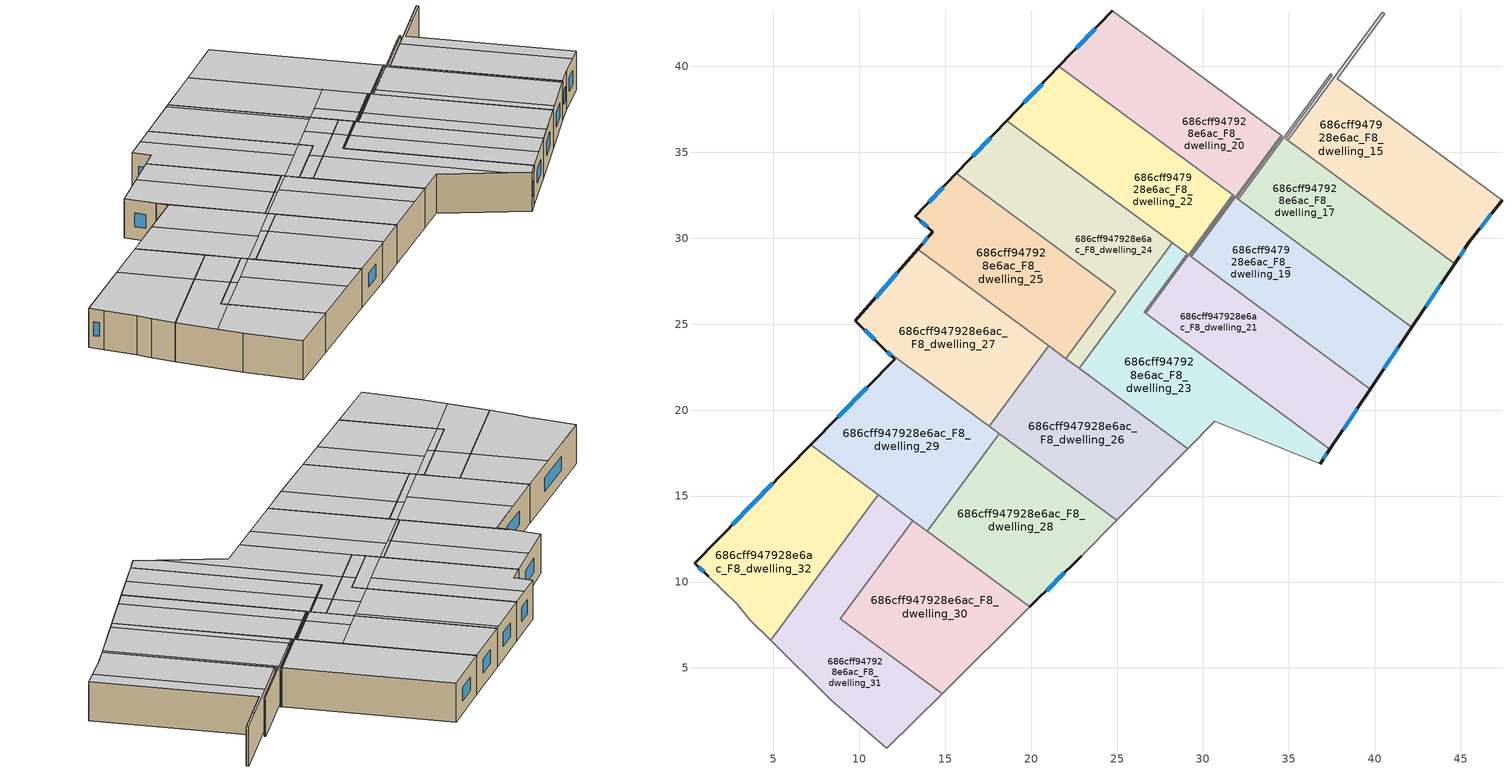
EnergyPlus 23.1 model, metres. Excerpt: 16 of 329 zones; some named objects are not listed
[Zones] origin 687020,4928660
686cff947928e6ac_F8_dwelling_15
 floor to 686cff947928e6ac_F7_dwelling_15 (EU_floor_Construction): 40.58,43.06 37.8,39.29 47.4,32.21 45.5,29.79 44.66,28.53 34.94,35.7 40.44,43.16 z24
 wall outside (EU_wall_Construction): 44.66,28.53 45.5,29.79 47.4,32.21 z24:27
 wall to 686cff947928e6ac_F8_dwelling_17 (EU_wall_Construction): 34.94,35.7 44.66,28.53 z24:27
 wall to 686cff947928e6ac_F8_dwelling_16 (EU_wall_Construction): 40.44,43.16 34.94,35.7 z24:27
 wall to 686cff947928e6ac_F8_dwelling_14 (EU_wall_Construction): 47.4,32.21 37.8,39.29 40.58,43.06 z24:27
 wall to 686cff947928e6ac_F8_dwelling_12 (EU_wall_Construction): 40.58,43.06 40.44,43.16 z24:27
 window (EU_Window_Construction): 46.12,30.57 46.78,31.42 / 44.93,28.94 45.23,29.38 z24.98:26.02
 ceiling to 686cff947928e6ac_F9_dwelling_23 (EU_floor_Construction): 45.5,29.79 46.67,31.28 36.97,38.44 34.94,35.7 44.66,28.53 z27
 ceiling to 686cff947928e6ac_F9_dwelling_22 (EU_floor_Construction): 46.67,31.28 47.4,32.21 37.8,39.29 39.25,41.26 39.12,41.35 36.97,38.44 z27
 ceiling to 686cff947928e6ac_F9_dwelling_21 (EU_floor_Construction): 39.25,41.26 40.58,43.06 40.44,43.16 39.12,41.35 z27
686cff947928e6ac_F8_dwelling_17
 floor to 686cff947928e6ac_F7_dwelling_17 (EU_floor_Construction): 37.53,39.5 34.8,35.8 34.94,35.7 44.66,28.53 42.16,24.82 32.06,32.28 37.44,39.56 z24
 wall outside (EU_wall_Construction): 42.16,24.82 44.66,28.53 z24:27
 wall to 686cff947928e6ac_F8_dwelling_18 (EU_wall_Construction): 37.44,39.56 32.06,32.28 z24:27
 wall to 686cff947928e6ac_F8_dwelling_16 (EU_wall_Construction): 34.94,35.7 34.8,35.8 37.53,39.5 37.44,39.56 z24:27
 wall to 686cff947928e6ac_F8_dwelling_19 (EU_wall_Construction): 32.06,32.28 42.16,24.82 z24:27
 window (EU_Window_Construction): 42.97,26.03 43.84,27.32 z24.98:26.02
 ceiling to 686cff947928e6ac_F9_dwelling_24 (EU_floor_Construction): 42.51,25.35 44.53,28.34 34.58,35.69 32.44,32.79 z27
 ceiling to 686cff947928e6ac_F9_dwelling_25 (EU_floor_Construction): 42.16,24.82 42.51,25.35 32.44,32.79 32.06,32.28 z27
 ceiling to 686cff947928e6ac_F9_dwelling_23 (EU_floor_Construction): 44.53,28.34 44.66,28.53 34.94,35.7 34.8,35.8 36.83,38.55 36.74,38.61 34.58,35.69 z27
 ceiling to 686cff947928e6ac_F9_dwelling_22 (EU_floor_Construction): 36.83,38.55 37.53,39.5 37.44,39.56 36.74,38.61 z27
686cff947928e6ac_F8_dwelling_19
 floor to 686cff947928e6ac_F7_dwelling_19 (EU_floor_Construction): 34.62,35.94 31.97,32.35 42.16,24.82 39.74,21.23 29.32,28.93 34.54,36 z24
 wall outside (EU_wall_Construction): 39.74,21.23 42.16,24.82 z24:27
 wall to 686cff947928e6ac_F8_dwelling_20 (EU_wall_Construction): 34.54,36 29.32,28.93 z24:27
 wall to 686cff947928e6ac_F8_dwelling_18 (EU_wall_Construction): 32.06,32.28 31.97,32.35 34.62,35.94 34.54,36 z24:27
 wall to 686cff947928e6ac_F8_dwelling_21 (EU_wall_Construction): 29.32,28.93 39.74,21.23 z24:27
 window (EU_Window_Construction): 40.53,22.4 41.37,23.66 z24.98:26.02
 ceiling to 686cff947928e6ac_F9_dwelling_25 (EU_floor_Construction): 40.52,22.38 42.16,24.82 31.97,32.35 32.34,32.86 32.27,32.92 30.14,30.04 z27
 ceiling to 686cff947928e6ac_F9_dwelling_26 (EU_floor_Construction): 39.74,21.23 40.52,22.38 30.14,30.04 29.32,28.93 z27
 ceiling to 686cff947928e6ac_F9_dwelling_24 (EU_floor_Construction): 32.34,32.86 34.48,35.76 34.41,35.82 32.27,32.92 z27
 ceiling to 686cff947928e6ac_F9_dwelling_23 (EU_floor_Construction): 34.48,35.76 34.62,35.94 34.54,36 34.41,35.82 z27
686cff947928e6ac_F8_dwelling_20
 floor to 686cff947928e6ac_F7_dwelling_20 (EU_floor_Construction): 34.54,36 29.32,28.93 29.24,28.98 31.81,32.47 21.62,40 24.73,43.24 z24
 wall outside (EU_wall_Construction): 24.73,43.24 21.62,40 z24:27
 wall to 686cff947928e6ac_F8_dwelling_21 (EU_wall_Construction): 31.74,32.52 31.81,32.47 29.24,28.98 29.32,28.93 z24:27
 wall to 686cff947928e6ac_F8_dwelling_18 (EU_wall_Construction): 34.54,36 24.73,43.24 z24:27
 wall to 686cff947928e6ac_F8_dwelling_22 (EU_wall_Construction): 21.62,40 31.74,32.52 z24:27
 window (EU_Window_Construction): 23.72,42.19 22.63,41.05 z24.98:26.02
 ceiling to 686cff947928e6ac_F9_dwelling_26 (EU_floor_Construction): 29.32,28.93 30.14,30.04 30.07,30.1 29.24,28.98 z27
 ceiling adiabatic (EU_roof_Construction): 31.81,32.47 30.07,30.1 30.14,30.04 34.54,36 24.73,43.24 21.62,40 z27
686cff947928e6ac_F8_dwelling_21
 floor to 686cff947928e6ac_F7_dwelling_21 (EU_floor_Construction): 31.81,32.47 29.24,28.98 39.74,21.23 37.39,17.74 26.67,25.65 31.74,32.52 z24
 wall outside (EU_wall_Construction): 37.39,17.74 39.74,21.23 z24:27
 wall to 686cff947928e6ac_F8_dwelling_22 (EU_wall_Construction): 31.74,32.52 26.67,25.65 z24:27
 wall to 686cff947928e6ac_F8_dwelling_23 (EU_wall_Construction): 26.67,25.65 37.39,17.74 z24:27
 window (EU_Window_Construction): 38.15,18.87 38.98,20.09 z24.98:26.02
 ceiling to 686cff947928e6ac_F9_dwelling_27 (EU_floor_Construction): 37.39,17.74 38.54,19.45 27.89,27.31 26.67,25.65 z27
 ceiling to 686cff947928e6ac_F9_dwelling_26 (EU_floor_Construction): 38.54,19.45 39.74,21.23 29.32,28.93 29.24,28.98 30.07,30.1 29.99,30.15 27.89,27.31 z27
 ceiling adiabatic (EU_roof_Construction): 30.07,30.1 31.81,32.47 31.74,32.52 29.99,30.15 z27
686cff947928e6ac_F8_dwelling_22
 floor to 686cff947928e6ac_F7_dwelling_22 (EU_floor_Construction): 31.74,32.52 26.67,25.65 26.59,25.71 29.09,29.09 18.59,36.85 21.62,40 z24
 wall outside (EU_wall_Construction): 21.62,40 18.59,36.85 z24:27
 wall to 686cff947928e6ac_F8_dwelling_23 (EU_wall_Construction): 28.2,29.75 29.09,29.09 26.59,25.71 26.67,25.65 z24:27
 wall to 686cff947928e6ac_F8_dwelling_24 (EU_wall_Construction): 18.59,36.85 28.2,29.75 z24:27
 window (EU_Window_Construction): 20.63,38.97 19.58,37.87 z24.98:26.02
 ceiling to 686cff947928e6ac_F9_dwelling_10 (EU_floor_Construction): 26.6,30.93 29.17,34.42 21.62,40 18.6,36.85 z27
 ceiling to 686cff947928e6ac_F9_dwelling_25 (EU_floor_Construction): 29.99,30.15 31.74,32.52 29.17,34.42 27.43,32.05 z27
 ceiling to 686cff947928e6ac_F9_dwelling_27 (EU_floor_Construction): 26.67,25.65 27.89,27.31 27.82,27.36 26.59,25.71 z27
 ceiling to 686cff947928e6ac_F9_dwelling_26 (EU_floor_Construction): 29.09,29.09 27.82,27.36 27.89,27.31 29.99,30.15 27.43,32.05 26.6,30.93 z27
686cff947928e6ac_F8_dwelling_23
 floor to 686cff947928e6ac_F7_dwelling_23 (EU_floor_Construction): 29.09,29.09 26.59,25.71 37.39,17.74 36.81,16.89 30.69,19.37 29.11,17.76 22.79,22.43 28.2,29.75 z24
 wall outside (EU_wall_Construction): 36.81,16.89 37.39,17.74 z24:27
 wall adiabatic (EU_wall_Construction): 29.11,17.76 30.69,19.37 36.81,16.89 z24:27
 wall to 686cff947928e6ac_F8_dwelling_24 (EU_wall_Construction): 28.2,29.75 22.79,22.43 z24:27
 wall to 686cff947928e6ac_F8_dwelling_26 (EU_wall_Construction): 22.79,22.43 29.11,17.76 z24:27
 window (EU_Window_Construction): 37,17.16 37.2,17.46 z24.98:26.02
 ceiling adiabatic (EU_roof_Construction): 35.15,17.56 24.83,25.18 22.79,22.43 29.11,17.76 30.69,19.37 z27
 ceiling to 686cff947928e6ac_F9_dwelling_27 (EU_floor_Construction): 36.81,16.89 37.39,17.74 26.67,25.65 26.59,25.71 27.82,27.36 26.93,28.02 24.83,25.18 35.15,17.56 z27
 ceiling to 686cff947928e6ac_F9_dwelling_26 (EU_floor_Construction): 27.82,27.36 29.09,29.09 28.2,29.75 26.93,28.02 z27
686cff947928e6ac_F8_dwelling_24
 floor to 686cff947928e6ac_F7_dwelling_24 (EU_floor_Construction): 28.2,29.75 22.79,22.43 22.03,22.99 24.94,26.93 15.66,33.79 18.59,36.85 z24
 wall outside (EU_wall_Construction): 18.59,36.85 15.66,33.79 z24:27
 wall to 686cff947928e6ac_F8_dwelling_25 (EU_wall_Construction): 15.66,33.79 24.94,26.93 22.03,22.99 z24:27
 wall to 686cff947928e6ac_F8_dwelling_26 (EU_wall_Construction): 22.03,22.99 22.79,22.43 z24:27
 window (EU_Window_Construction): 17.64,35.85 16.61,34.78 z24.98:26.02
 ceiling to 686cff947928e6ac_F9_dwelling_11 (EU_floor_Construction): 24.1,27.55 26.4,30.67 18.36,36.6 15.66,33.79 z27
 ceiling to 686cff947928e6ac_F9_dwelling_27 (EU_floor_Construction): 24.83,25.18 26.93,28.02 25.32,29.2 24.1,27.55 24.94,26.93 24.07,25.75 z27
 ceiling to 686cff947928e6ac_F9_dwelling_10 (EU_floor_Construction): 26.4,30.67 26.6,30.93 18.6,36.85 18.36,36.6 z27
 ceiling adiabatic (EU_roof_Construction): 22.79,22.43 24.83,25.18 24.07,25.75 22.03,22.99 z27
 ceiling to 686cff947928e6ac_F9_dwelling_26 (EU_floor_Construction): 26.93,28.02 28.2,29.75 26.6,30.93 25.32,29.2 z27
686cff947928e6ac_F8_dwelling_25
 floor to 686cff947928e6ac_F7_dwelling_25 (EU_floor_Construction): 24.94,26.93 22.03,22.99 13.4,29.37 14.29,30.39 13.26,31.29 15.66,33.79 z24
 wall outside (EU_wall_Construction): 15.66,33.79 13.26,31.29 14.29,30.39 13.4,29.37 z24:27
 wall to 686cff947928e6ac_F8_dwelling_27 (EU_wall_Construction): 13.4,29.37 21.02,23.74 z24:27
 wall to 686cff947928e6ac_F8_dwelling_26 (EU_wall_Construction): 21.02,23.74 22.03,22.99 z24:27
 window (EU_Window_Construction): 14,30.05 13.69,29.7 / 13.59,30.99 13.95,30.68 / 14.87,32.97 14.04,32.1 z24.98:26.02
 ceiling to 686cff947928e6ac_F9_dwelling_12 (EU_floor_Construction): 21.19,23.61 23.09,26.17 14.46,32.54 13.26,31.29 14.29,30.39 13.4,29.37 z27
 ceiling to 686cff947928e6ac_F9_dwelling_11 (EU_floor_Construction): 23.09,26.17 24.1,27.55 15.66,33.79 14.46,32.54 z27
 ceiling adiabatic (EU_roof_Construction): 22.03,22.99 24.94,26.93 24.1,27.55 21.19,23.61 z27
686cff947928e6ac_F8_dwelling_26
 floor to 686cff947928e6ac_F7_dwelling_26 (EU_floor_Construction): 29.11,17.76 24.97,13.58 17.56,19.06 21.02,23.74 z24
 wall to 686cff947928e6ac_F8_dwelling_27 (EU_wall_Construction): 21.02,23.74 17.56,19.06 z24:27
 wall adiabatic (EU_wall_Construction): 24.97,13.58 29.11,17.76 z24:27
 wall to 686cff947928e6ac_F8_dwelling_28 (EU_wall_Construction): 18.15,18.62 24.97,13.58 z24:27
 wall to 686cff947928e6ac_F8_dwelling_29 (EU_wall_Construction): 17.56,19.06 18.15,18.62 z24:27
 ceiling to 686cff947928e6ac_F9_dwelling_29 (EU_floor_Construction): 24.97,13.58 27.6,16.24 19.93,21.9 17.73,18.93 z27
 ceiling to 686cff947928e6ac_F9_dwelling_12 (EU_floor_Construction): 19.68,21.56 21.19,23.61 21.02,23.74 19.5,21.69 z27
 ceiling to 686cff947928e6ac_F9_dwelling_13 (EU_floor_Construction): 17.73,18.93 19.68,21.56 19.5,21.69 17.56,19.06 z27
 ceiling to 686cff947928e6ac_F9_dwelling_28 (EU_floor_Construction): 27.6,16.24 29.11,17.76 21.19,23.61 19.93,21.9 z27
686cff947928e6ac_F8_dwelling_27
 floor to 686cff947928e6ac_F7_dwelling_27 (EU_floor_Construction): 21.02,23.74 17.56,19.06 11.43,23.59 9.78,25.2 13.4,29.37 z24
 wall outside (EU_wall_Construction): 13.4,29.37 9.78,25.2 11.43,23.59 z24:27
 wall to 686cff947928e6ac_F8_dwelling_29 (EU_wall_Construction): 11.43,23.59 17.56,19.06 z24:27
 window (EU_Window_Construction): 10.31,24.67 10.89,24.11 / 12.22,28.01 10.95,26.55 z24.98:26.02
 ceiling to 686cff947928e6ac_F9_dwelling_13 (EU_floor_Construction): 17.56,19.06 19.5,21.69 11.72,27.43 9.78,25.2 11.43,23.59 z27
 ceiling to 686cff947928e6ac_F9_dwelling_12 (EU_floor_Construction): 19.5,21.69 21.02,23.74 13.4,29.37 11.72,27.43 z27
686cff947928e6ac_F8_dwelling_28
 floor to 686cff947928e6ac_F7_dwelling_28 (EU_floor_Construction): 24.97,13.58 22.9,11.49 19.93,8.55 13.96,12.96 18.15,18.62 z24
 wall outside (EU_wall_Construction): 19.93,8.55 22.9,11.49 z24:27
 wall adiabatic (EU_wall_Construction): 22.9,11.49 24.97,13.58 z24:27
 wall to 686cff947928e6ac_F8_dwelling_29 (EU_wall_Construction): 18.15,18.62 13.96,12.96 z24:27
 wall to 686cff947928e6ac_F8_dwelling_30 (EU_wall_Construction): 13.96,12.96 19.93,8.55 z24:27
 window (EU_Window_Construction): 20.9,9.51 21.94,10.53 z24.98:26.02
 ceiling to 686cff947928e6ac_F9_dwelling_30 (EU_floor_Construction): 22.9,11.49 23.07,11.66 16.56,16.47 13.96,12.96 19.93,8.55 z27
 ceiling to 686cff947928e6ac_F9_dwelling_29 (EU_floor_Construction): 23.07,11.66 24.97,13.58 18.15,18.62 16.56,16.47 z27
686cff947928e6ac_F8_dwelling_29
 floor to 686cff947928e6ac_F7_dwelling_29 (EU_floor_Construction): 18.15,18.62 13.96,12.96 7.17,17.98 12.06,22.97 11.43,23.59 z24
 wall outside (EU_wall_Construction): 11.43,23.59 12.06,22.97 7.17,17.98 z24:27
 wall to 686cff947928e6ac_F8_dwelling_32 (EU_wall_Construction): 7.17,17.98 11.11,15.07 z24:27
 wall to 686cff947928e6ac_F8_dwelling_31 (EU_wall_Construction): 11.11,15.07 13.12,13.58 z24:27
 wall to 686cff947928e6ac_F8_dwelling_30 (EU_wall_Construction): 13.12,13.58 13.96,12.96 z24:27
 window (EU_Window_Construction): 11.63,23.39 11.86,23.17 / 10.47,21.34 8.76,19.6 z24.98:26.02
 ceiling to 686cff947928e6ac_F9_dwelling_14 (EU_floor_Construction): 13.55,13.26 15.64,16.09 9.65,20.51 7.17,17.98 z27
 ceiling to 686cff947928e6ac_F9_dwelling_30 (EU_floor_Construction): 13.96,12.96 16.56,16.47 16.14,16.77 13.55,13.26 z27
 ceiling to 686cff947928e6ac_F9_dwelling_29 (EU_floor_Construction): 16.56,16.47 18.15,18.62 17.73,18.93 16.14,16.77 z27
 ceiling to 686cff947928e6ac_F9_dwelling_13 (EU_floor_Construction): 15.64,16.09 17.73,18.93 11.43,23.59 12.06,22.97 9.65,20.51 z27
686cff947928e6ac_F8_dwelling_30
 floor to 686cff947928e6ac_F7_dwelling_30 (EU_floor_Construction): 19.93,8.55 14.82,3.51 8.91,7.87 13.12,13.58 z24
 wall adiabatic (EU_wall_Construction): 14.82,3.51 19.93,8.55 z24:27
 wall to 686cff947928e6ac_F8_dwelling_31 (EU_wall_Construction): 13.12,13.58 8.91,7.87 14.82,3.51 z24:27
 ceiling to 686cff947928e6ac_F9_dwelling_31 (EU_floor_Construction): 17.9,6.55 11.88,10.99 9.33,7.55 14.82,3.51 z27
 ceiling to 686cff947928e6ac_F9_dwelling_30 (EU_floor_Construction): 19.93,8.55 13.55,13.26 11.88,10.99 17.9,6.55 z27
 ceiling to 686cff947928e6ac_F9_dwelling_15 (EU_floor_Construction): 9.33,7.55 11.32,10.24 10.89,10.55 8.91,7.87 z27
 ceiling to 686cff947928e6ac_F9_dwelling_14 (EU_floor_Construction): 11.32,10.24 13.55,13.26 13.12,13.58 10.89,10.55 z27
686cff947928e6ac_F8_dwelling_31
 floor to 686cff947928e6ac_F7_dwelling_31 (EU_floor_Construction): 13.12,13.58 8.91,7.87 14.82,3.51 11.59,0.33 8.38,3.13 4.86,6.61 11.11,15.07 z24
 wall adiabatic (EU_wall_Construction): 4.86,6.61 8.38,3.13 11.59,0.33 14.82,3.51 z24:27
 wall to 686cff947928e6ac_F8_dwelling_32 (EU_wall_Construction): 11.11,15.07 4.86,6.61 z24:27
 ceiling to 686cff947928e6ac_F9_dwelling_31 (EU_floor_Construction): 14.82,3.51 9.33,7.55 7.04,4.45 8.38,3.13 11.59,0.33 z27
 ceiling to 686cff947928e6ac_F9_dwelling_15 (EU_floor_Construction): 9.33,7.55 8.91,7.87 10.89,10.55 8.87,12.04 4.86,6.61 7.04,4.45 z27
 ceiling to 686cff947928e6ac_F9_dwelling_14 (EU_floor_Construction): 10.89,10.55 13.12,13.58 11.11,15.07 8.87,12.04 z27
686cff947928e6ac_F8_dwelling_32
 floor to 686cff947928e6ac_F7_dwelling_32 (EU_floor_Construction): 11.11,15.07 4.86,6.61 3.64,7.81 2.91,8.69 1.2,10.34 0.42,11.11 7.17,17.98 z24
 wall outside (EU_wall_Construction): 7.17,17.98 0.42,11.11 1.2,10.34 z24:27
 wall adiabatic (EU_wall_Construction): 1.2,10.34 2.91,8.69 3.64,7.81 4.86,6.61 z24:27
 window (EU_Window_Construction): 0.67,10.86 0.95,10.59 / 4.97,15.74 2.61,13.34 z24.98:26.02
 ceiling to 686cff947928e6ac_F9_dwelling_15 (EU_floor_Construction): 4.86,6.61 8.87,12.04 4.5,15.27 0.42,11.11 1.2,10.34 2.91,8.69 3.64,7.81 z27
 ceiling to 686cff947928e6ac_F9_dwelling_14 (EU_floor_Construction): 8.87,12.04 11.11,15.07 7.17,17.98 4.5,15.27 z27
[Building]
EU S2 Campaign: North Axis=0; Terrain=City; Solar Distribution=FullExterior
[Site:Location]
Bologna: Latitude=44.5; Longitude=11.25; Time Zone=1; Elevation=37
[SizingPeriod:WeatherFileDays]
AnnualSizingPeriod: Begin Month=1; Begin Day of Month=1; End Month=12; End Day of Month=31; Day of Week for Start Day=Monday; Use Weather File Daylight Saving Period=No; Use Weather File Rain and Snow Indicators=No
[MATERIAL]
EU_InternalMass_Material: Roughness=MediumRough; Thickness=0.1; Conductivity=1; Density=1800; Specific Heat=900; Thermal Absorptance=0.9; Solar Absorptance=0.7; Visible Absorptance=0.7
[MATERIAL:NOMASS] Roughness=MediumRough; Thermal Absorptance=0.9; Solar Absorptance=0.7; Visible Absorptance=0.7
Name | Thermal Resistance
EU_wall_NoMass | 0.905828
EU_roof_NoMass | 0.37593
EU_floor_NoMass | 0.67114
[WINDOWMATERIAL:SIMPLEGLAZINGSYSTEM]
EU_Window_SimpleGlazing: UFactor=4.52486; Solar Heat Gain Coefficient=0.85; Visible Transmittance=0.85
[CONSTRUCTION]
EU_wall_Construction: EU_wall_NoMass
EU_roof_Construction: EU_roof_NoMass
EU_floor_Construction: EU_floor_NoMass
EU_Window_Construction: EU_Window_SimpleGlazing
EU_InternalMass_Construction: EU_InternalMass_Material
[ZONE] Type=1; Multiplier=1; Ceiling Height=autocalculate; Floor Area=autocalculate; Part of Total Floor Area=Yes
Name | Volume
686cff947928e6ac_F8_dwelling_15 | 168.284
686cff947928e6ac_F8_dwelling_17 | 168.273
686cff947928e6ac_F8_dwelling_19; 686cff947928e6ac_F8_dwelling_27 | 168.274
686cff947928e6ac_F8_dwelling_20 | 168.287
686cff947928e6ac_F8_dwelling_21 | 168.293
686cff947928e6ac_F8_dwelling_22 | 168.278
686cff947928e6ac_F8_dwelling_23 | 168.296
686cff947928e6ac_F8_dwelling_24 | 168.26
686cff947928e6ac_F8_dwelling_25; 686cff947928e6ac_F8_dwelling_32 | 168.292
686cff947928e6ac_F8_dwelling_26 | 168.29
686cff947928e6ac_F8_dwelling_28 | 168.269
686cff947928e6ac_F8_dwelling_29 | 168.272
686cff947928e6ac_F8_dwelling_30 | 168.282
686cff947928e6ac_F8_dwelling_31 | 168.276
[INTERNALMASS] Construction=EU_InternalMass_Construction
Name | Zone or ZoneList | Surface Area
686cff947928e6ac_F8_dwelling_15_EU_InternalMass | 686cff947928e6ac_F8_dwelling_15 | 56.0937
686cff947928e6ac_F8_dwelling_17_EU_InternalMass | 686cff947928e6ac_F8_dwelling_17 | 56.0919
686cff947928e6ac_F8_dwelling_19_EU_InternalMass | 686cff947928e6ac_F8_dwelling_19 | 56.0916
686cff947928e6ac_F8_dwelling_20_EU_InternalMass | 686cff947928e6ac_F8_dwelling_20 | 56.0942
686cff947928e6ac_F8_dwelling_21_EU_InternalMass | 686cff947928e6ac_F8_dwelling_21 | 56.0964
686cff947928e6ac_F8_dwelling_22_EU_InternalMass | 686cff947928e6ac_F8_dwelling_22 | 56.0935
686cff947928e6ac_F8_dwelling_23_EU_InternalMass | 686cff947928e6ac_F8_dwelling_23 | 56.0988
686cff947928e6ac_F8_dwelling_24_EU_InternalMass | 686cff947928e6ac_F8_dwelling_24 | 56.087
686cff947928e6ac_F8_dwelling_25_EU_InternalMass | 686cff947928e6ac_F8_dwelling_25 | 56.0966
686cff947928e6ac_F8_dwelling_26_EU_InternalMass | 686cff947928e6ac_F8_dwelling_26 | 56.0964
686cff947928e6ac_F8_dwelling_27_EU_InternalMass | 686cff947928e6ac_F8_dwelling_27 | 56.0918
686cff947928e6ac_F8_dwelling_28_EU_InternalMass | 686cff947928e6ac_F8_dwelling_28 | 56.0895
686cff947928e6ac_F8_dwelling_29_EU_InternalMass | 686cff947928e6ac_F8_dwelling_29 | 56.0911
686cff947928e6ac_F8_dwelling_30_EU_InternalMass | 686cff947928e6ac_F8_dwelling_30 | 56.0926
686cff947928e6ac_F8_dwelling_31_EU_InternalMass | 686cff947928e6ac_F8_dwelling_31 | 56.092
686cff947928e6ac_F8_dwelling_32_EU_InternalMass | 686cff947928e6ac_F8_dwelling_32 | 56.0972
[OTHEREQUIPMENT] Fuel Type=Electricity; Design Level Calculation Method=Watts/Area; Power per Zone Floor Area=1; Fraction Latent=0; Fraction Radiant=0; Fraction Lost=0; Carbon Dioxide Generation Rate=0; EndUse Subcategory=EU_Step8_InternalGains
Name | Zone or ZoneList or Space or SpaceList | Schedule
EU_Step8_InternalGain_686cff947928e6ac_F8_dwelling_15_f000 | 686cff947928e6ac_F8_dwelling_15 | EU_Step8_GainSchedule_686cff947928e6ac_F8_dwelling_15_f000
EU_Step8_InternalGain_686cff947928e6ac_F8_dwelling_17_f000 | 686cff947928e6ac_F8_dwelling_17 | EU_Step8_GainSchedule_686cff947928e6ac_F8_dwelling_17_f000
EU_Step8_InternalGain_686cff947928e6ac_F8_dwelling_19_f000 | 686cff947928e6ac_F8_dwelling_19 | EU_Step8_GainSchedule_686cff947928e6ac_F8_dwelling_19_f000
EU_Step8_InternalGain_686cff947928e6ac_F8_dwelling_20_f000 | 686cff947928e6ac_F8_dwelling_20 | EU_Step8_GainSchedule_686cff947928e6ac_F8_dwelling_20_f000
EU_Step8_InternalGain_686cff947928e6ac_F8_dwelling_21_f000 | 686cff947928e6ac_F8_dwelling_21 | EU_Step8_GainSchedule_686cff947928e6ac_F8_dwelling_21_f000
EU_Step8_InternalGain_686cff947928e6ac_F8_dwelling_22_f000 | 686cff947928e6ac_F8_dwelling_22 | EU_Step8_GainSchedule_686cff947928e6ac_F8_dwelling_22_f000
EU_Step8_InternalGain_686cff947928e6ac_F8_dwelling_23_f000 | 686cff947928e6ac_F8_dwelling_23 | EU_Step8_GainSchedule_686cff947928e6ac_F8_dwelling_23_f000
EU_Step8_InternalGain_686cff947928e6ac_F8_dwelling_24_f000 | 686cff947928e6ac_F8_dwelling_24 | EU_Step8_GainSchedule_686cff947928e6ac_F8_dwelling_24_f000
EU_Step8_InternalGain_686cff947928e6ac_F8_dwelling_25_f000 | 686cff947928e6ac_F8_dwelling_25 | EU_Step8_GainSchedule_686cff947928e6ac_F8_dwelling_25_f000
EU_Step8_InternalGain_686cff947928e6ac_F8_dwelling_26_f000 | 686cff947928e6ac_F8_dwelling_26 | EU_Step8_GainSchedule_686cff947928e6ac_F8_dwelling_26_f000
EU_Step8_InternalGain_686cff947928e6ac_F8_dwelling_27_f000 | 686cff947928e6ac_F8_dwelling_27 | EU_Step8_GainSchedule_686cff947928e6ac_F8_dwelling_27_f000
EU_Step8_InternalGain_686cff947928e6ac_F8_dwelling_28_f000 | 686cff947928e6ac_F8_dwelling_28 | EU_Step8_GainSchedule_686cff947928e6ac_F8_dwelling_28_f000
EU_Step8_InternalGain_686cff947928e6ac_F8_dwelling_29_f000 | 686cff947928e6ac_F8_dwelling_29 | EU_Step8_GainSchedule_686cff947928e6ac_F8_dwelling_29_f000
EU_Step8_InternalGain_686cff947928e6ac_F8_dwelling_30_f000 | 686cff947928e6ac_F8_dwelling_30 | EU_Step8_GainSchedule_686cff947928e6ac_F8_dwelling_30_f000
EU_Step8_InternalGain_686cff947928e6ac_F8_dwelling_31_f000 | 686cff947928e6ac_F8_dwelling_31 | EU_Step8_GainSchedule_686cff947928e6ac_F8_dwelling_31_f000
EU_Step8_InternalGain_686cff947928e6ac_F8_dwelling_32_f000 | 686cff947928e6ac_F8_dwelling_32 | EU_Step8_GainSchedule_686cff947928e6ac_F8_dwelling_32_f000
[ZONEVENTILATION:DESIGNFLOWRATE] Schedule=EU_AlwaysOn; Design Flow Rate Calculation Method=AirChanges/Hour; Air Changes per Hour=0.73129; Ventilation Type=Natural; Fan Pressure Rise=0; Fan Total Efficiency=1; Constant Term Coefficient=1; Temperature Term Coefficient=0; Velocity Term Coefficient=0; Velocity Squared Term Coefficient=0; Minimum Indoor Temperature=-100; Maximum Indoor Temperature=100; Delta Temperature=-100; Minimum Outdoor Temperature=-100; Maximum Outdoor Temperature=100; Maximum Wind Speed=40
Name | Zone or ZoneList or Space or SpaceList
EU_ConstantAir_686cff947928e6ac_F8_dwelling_15 | 686cff947928e6ac_F8_dwelling_15
EU_ConstantAir_686cff947928e6ac_F8_dwelling_17 | 686cff947928e6ac_F8_dwelling_17
EU_ConstantAir_686cff947928e6ac_F8_dwelling_19 | 686cff947928e6ac_F8_dwelling_19
EU_ConstantAir_686cff947928e6ac_F8_dwelling_20 | 686cff947928e6ac_F8_dwelling_20
EU_ConstantAir_686cff947928e6ac_F8_dwelling_21 | 686cff947928e6ac_F8_dwelling_21
EU_ConstantAir_686cff947928e6ac_F8_dwelling_22 | 686cff947928e6ac_F8_dwelling_22
EU_ConstantAir_686cff947928e6ac_F8_dwelling_23 | 686cff947928e6ac_F8_dwelling_23
EU_ConstantAir_686cff947928e6ac_F8_dwelling_24 | 686cff947928e6ac_F8_dwelling_24
EU_ConstantAir_686cff947928e6ac_F8_dwelling_25 | 686cff947928e6ac_F8_dwelling_25
EU_ConstantAir_686cff947928e6ac_F8_dwelling_26 | 686cff947928e6ac_F8_dwelling_26
EU_ConstantAir_686cff947928e6ac_F8_dwelling_27 | 686cff947928e6ac_F8_dwelling_27
EU_ConstantAir_686cff947928e6ac_F8_dwelling_28 | 686cff947928e6ac_F8_dwelling_28
EU_ConstantAir_686cff947928e6ac_F8_dwelling_29 | 686cff947928e6ac_F8_dwelling_29
EU_ConstantAir_686cff947928e6ac_F8_dwelling_30 | 686cff947928e6ac_F8_dwelling_30
EU_ConstantAir_686cff947928e6ac_F8_dwelling_31 | 686cff947928e6ac_F8_dwelling_31
EU_ConstantAir_686cff947928e6ac_F8_dwelling_32 | 686cff947928e6ac_F8_dwelling_32
[HVACTEMPLATE:ZONE:IDEALLOADSAIRSYSTEM] System Availability Schedule=EU_AlwaysOn; Maximum Heating Supply Air Temperature=50; Minimum Cooling Supply Air Temperature=13; Maximum Heating Supply Air Humidity Ratio=0.0156; Minimum Cooling Supply Air Humidity Ratio=0.0077; Heating Limit=NoLimit; Cooling Limit=NoLimit; Heating Availability Schedule=EU_AlwaysOn; Cooling Availability Schedule=EU_CoolingOff; Dehumidification Control Type=ConstantSensibleHeatRatio; Cooling Sensible Heat Ratio=0.7; Dehumidification Setpoint=60; Humidification Control Type=None; Humidification Setpoint=30; Outdoor Air Method=None; Outdoor Air Flow Rate per Person=0.00944; Outdoor Air Flow Rate per Zone Floor Area=0; Outdoor Air Flow Rate per Zone=0; Demand Controlled Ventilation Type=None; Outdoor Air Economizer Type=NoEconomizer; Heat Recovery Type=None; Sensible Heat Recovery Effectiveness=0.7; Latent Heat Recovery Effectiveness=0.65
Name | Template Thermostat
686cff947928e6ac_F8_dwelling_15 | EU_HeatOnly_686cff947928e6ac_F8_dwelling_15
686cff947928e6ac_F8_dwelling_17 | EU_HeatOnly_686cff947928e6ac_F8_dwelling_17
686cff947928e6ac_F8_dwelling_19 | EU_HeatOnly_686cff947928e6ac_F8_dwelling_19
686cff947928e6ac_F8_dwelling_20 | EU_HeatOnly_686cff947928e6ac_F8_dwelling_20
686cff947928e6ac_F8_dwelling_21 | EU_HeatOnly_686cff947928e6ac_F8_dwelling_21
686cff947928e6ac_F8_dwelling_22 | EU_HeatOnly_686cff947928e6ac_F8_dwelling_22
686cff947928e6ac_F8_dwelling_23 | EU_HeatOnly_686cff947928e6ac_F8_dwelling_23
686cff947928e6ac_F8_dwelling_24 | EU_HeatOnly_686cff947928e6ac_F8_dwelling_24
686cff947928e6ac_F8_dwelling_25 | EU_HeatOnly_686cff947928e6ac_F8_dwelling_25
686cff947928e6ac_F8_dwelling_26 | EU_HeatOnly_686cff947928e6ac_F8_dwelling_26
686cff947928e6ac_F8_dwelling_27 | EU_HeatOnly_686cff947928e6ac_F8_dwelling_27
686cff947928e6ac_F8_dwelling_28 | EU_HeatOnly_686cff947928e6ac_F8_dwelling_28
686cff947928e6ac_F8_dwelling_29 | EU_HeatOnly_686cff947928e6ac_F8_dwelling_29
686cff947928e6ac_F8_dwelling_30 | EU_HeatOnly_686cff947928e6ac_F8_dwelling_30
686cff947928e6ac_F8_dwelling_31 | EU_HeatOnly_686cff947928e6ac_F8_dwelling_31
686cff947928e6ac_F8_dwelling_32 | EU_HeatOnly_686cff947928e6ac_F8_dwelling_32
[SIZING:ZONE] Zone Cooling Design Supply Air Temperature Input Method=SupplyAirTemperature; Zone Cooling Design Supply Air Temperature=13; Zone Heating Design Supply Air Temperature Input Method=SupplyAirTemperature; Zone Heating Design Supply Air Temperature=50; Zone Cooling Design Supply Air Humidity Ratio=0.008; Zone Heating Design Supply Air Humidity Ratio=0.008; Cooling Design Air Flow Method=DesignDay; Cooling Design Air Flow Rate=0; Cooling Minimum Air Flow per Zone Floor Area=0.000762; Cooling Minimum Air Flow=0; Cooling Minimum Air Flow Fraction=0.2; Heating Design Air Flow Method=DesignDay; Heating Design Air Flow Rate=0; Heating Maximum Air Flow per Zone Floor Area=0.002032; Heating Maximum Air Flow=0.141576; Heating Maximum Air Flow Fraction=0.3; Account for Dedicated Outdoor Air System=No; Dedicated Outdoor Air System Control Strategy=NeutralSupplyAir; Dedicated Outdoor Air Low Setpoint Temperature for Design=autosize; Dedicated Outdoor Air High Setpoint Temperature for Design=autosize; Zone Load Sizing Method=Sensible Load Only No Latent Load; Zone Latent Cooling Design Supply Air Humidity Ratio Input Method=HumidityRatioDifference; Zone Cooling Design Supply Air Humidity Ratio Difference=0.005; Zone Latent Heating Design Supply Air Humidity Ratio Input Method=HumidityRatioDifference; Zone Humidification Design Supply Air Humidity Ratio Difference=0.005
686cff947928e6ac_F8_dwelling_15; 686cff947928e6ac_F8_dwelling_17; 686cff947928e6ac_F8_dwelling_19; 686cff947928e6ac_F8_dwelling_20; 686cff947928e6ac_F8_dwelling_21; 686cff947928e6ac_F8_dwelling_22; 686cff947928e6ac_F8_dwelling_23; 686cff947928e6ac_F8_dwelling_24; 686cff947928e6ac_F8_dwelling_25; 686cff947928e6ac_F8_dwelling_26; 686cff947928e6ac_F8_dwelling_27; 686cff947928e6ac_F8_dwelling_28; 686cff947928e6ac_F8_dwelling_29; 686cff947928e6ac_F8_dwelling_30; 686cff947928e6ac_F8_dwelling_31; 686cff947928e6ac_F8_dwelling_32
[SCHEDULE:CONSTANT]
Name | Hourly Value
EU_AlwaysOn | 1
EU_CoolingOff | 0
[SCHEDULE:FILE] Column Number=1; Rows to Skip at Top=0; Number of Hours of Data=8760; Column Separator=Comma; Interpolate to Timestep=No; Minutes per Item=60; Adjust Schedule for Daylight Savings=Yes
Name | File
EU_Step8_GainSchedule_686cff947928e6ac_F8_dwelling_15_f000 | ../../schedules/686cff947928e6ac/686cff947928e6ac_F8_dwelling_15_f000_gain.csv
EU_Step8_GainSchedule_686cff947928e6ac_F8_dwelling_17_f000 | ../../schedules/686cff947928e6ac/686cff947928e6ac_F8_dwelling_17_f000_gain.csv
EU_Step8_GainSchedule_686cff947928e6ac_F8_dwelling_19_f000 | ../../schedules/686cff947928e6ac/686cff947928e6ac_F8_dwelling_19_f000_gain.csv
EU_Step8_GainSchedule_686cff947928e6ac_F8_dwelling_20_f000 | ../../schedules/686cff947928e6ac/686cff947928e6ac_F8_dwelling_20_f000_gain.csv
EU_Step8_GainSchedule_686cff947928e6ac_F8_dwelling_21_f000 | ../../schedules/686cff947928e6ac/686cff947928e6ac_F8_dwelling_21_f000_gain.csv
EU_Step8_GainSchedule_686cff947928e6ac_F8_dwelling_22_f000 | ../../schedules/686cff947928e6ac/686cff947928e6ac_F8_dwelling_22_f000_gain.csv
EU_Step8_GainSchedule_686cff947928e6ac_F8_dwelling_23_f000 | ../../schedules/686cff947928e6ac/686cff947928e6ac_F8_dwelling_23_f000_gain.csv
EU_Step8_GainSchedule_686cff947928e6ac_F8_dwelling_24_f000 | ../../schedules/686cff947928e6ac/686cff947928e6ac_F8_dwelling_24_f000_gain.csv
EU_Step8_GainSchedule_686cff947928e6ac_F8_dwelling_25_f000 | ../../schedules/686cff947928e6ac/686cff947928e6ac_F8_dwelling_25_f000_gain.csv
EU_Step8_GainSchedule_686cff947928e6ac_F8_dwelling_26_f000 | ../../schedules/686cff947928e6ac/686cff947928e6ac_F8_dwelling_26_f000_gain.csv
EU_Step8_GainSchedule_686cff947928e6ac_F8_dwelling_27_f000 | ../../schedules/686cff947928e6ac/686cff947928e6ac_F8_dwelling_27_f000_gain.csv
EU_Step8_GainSchedule_686cff947928e6ac_F8_dwelling_28_f000 | ../../schedules/686cff947928e6ac/686cff947928e6ac_F8_dwelling_28_f000_gain.csv
EU_Step8_GainSchedule_686cff947928e6ac_F8_dwelling_29_f000 | ../../schedules/686cff947928e6ac/686cff947928e6ac_F8_dwelling_29_f000_gain.csv
EU_Step8_GainSchedule_686cff947928e6ac_F8_dwelling_30_f000 | ../../schedules/686cff947928e6ac/686cff947928e6ac_F8_dwelling_30_f000_gain.csv
EU_Step8_GainSchedule_686cff947928e6ac_F8_dwelling_31_f000 | ../../schedules/686cff947928e6ac/686cff947928e6ac_F8_dwelling_31_f000_gain.csv
EU_Step8_GainSchedule_686cff947928e6ac_F8_dwelling_32_f000 | ../../schedules/686cff947928e6ac/686cff947928e6ac_F8_dwelling_32_f000_gain.csv
